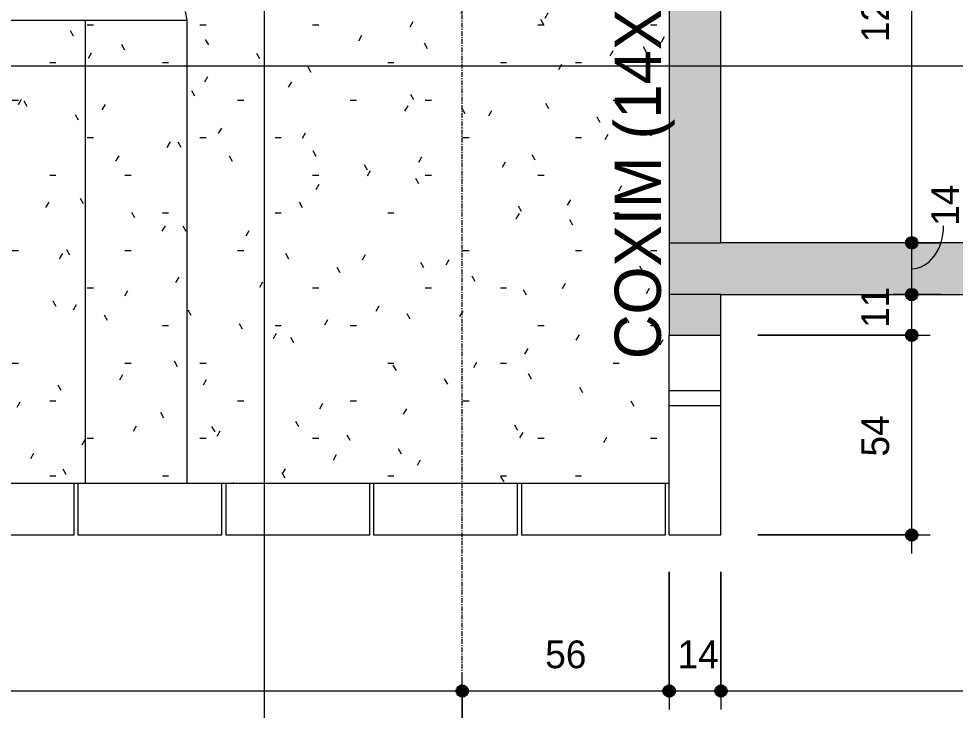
# Model space of a CAD drawing. Header units: centimetres. Extents: x 170 to 15941, y -2277 to 8860.
# Drawn here: x 7384.5 to 7637.9, y -622.2 to -435.2 of the extents above; entities that cross this region are included whole.
import ezdxf

# ---------------------------------------------------------------- set-up
doc = ezdxf.new("R2010")
doc.units = ezdxf.units.CM
doc.linetypes.add('Linha de eixo', pattern=[2.2225, 1.27, -0.3175, 0.3175, -0.3175])
doc.linetypes.add('Projeção', pattern=[0.396875, 0.238125, -0.15875])
for name, color, linetype, lineweight, true_color in [('A-ANNO-DIMS-1', 1, 'Continuous', 9, 0xff0000), ('A-DETL-GENF-1', 8, 'Continuous', 9, 0x808080), ('A-DETL-GENF-2', 9, 'Continuous', 9, 0xc0c0c0)]:
    doc.layers.add(name, color=color, linetype=linetype, lineweight=lineweight, true_color=true_color)
for name, color, linetype, lineweight in [('A-ANNO-DIMS-50', 7, 'Continuous', 9), ('A-DETL-THIN', 7, 'Continuous', 9), ('G-ANNO-SYMB', 7, 'Continuous', 9), ('G-ANNO-TEXT', 7, 'Continuous', 9), ('S-BEAM', 7, 'Continuous', 9), ('S-BEAM-1', 7, 'Continuous', 13), ('S-GRID-1', 7, 'Linha de eixo', 9), ('S-STRS', 7, 'Continuous', 9), ('S-STRS-1', 7, 'Projeção', 9)]:
    doc.layers.add(name, color=color, linetype=linetype, lineweight=lineweight)
doc.styles.add('Bahnschrift_2', font='', dxfattribs={"height": 12.5})
doc.styles.add('Bahnschrift_7', font='', dxfattribs={"height": 7.5})
doc.styles.get('Bahnschrift_2').set_extended_font_data('Bahnschrift')
doc.styles.get('Bahnschrift_7').set_extended_font_data('Bahnschrift')
doc.dimstyles.new('COTA_LINEAR', dxfattribs={"dimscale": 30.48, "dimtxt": 8.33133, "dimasz": 0.393701, "dimexe": 0.164042, "dimexo": 0.328084, "dimgap": 0.131234, "dimtad": 1, "dimdec": 0, "dimzin": 0, "dimdsep": 46, "dimtxsty": 'Bahnschrift_7', "dimblk1": 'DOTSMALL', "dimblk2": 'DOTSMALL', "dimsah": 1, "dimcen": 0.09, "dimdle": 0.164042, "dimazin": 0, "dimtfac": 1, "dimtdec": 4, "dimtix": 1, "dimtmove": 0, "dimatfit": 3, "dimfxl": 1, "dimtvp": 1, "dimtolj": 1, "dimtzin": 0, "dimarcsym": 2})
doc.dimstyles.new('COTA_LINEAR_1', dxfattribs={"dimscale": 30.48, "dimtxt": 8.33133, "dimasz": 0.393701, "dimexe": 0.164042, "dimexo": 0.328084, "dimgap": 0.131234, "dimtad": 1, "dimdec": 0, "dimzin": 0, "dimdsep": 46, "dimtxsty": 'Bahnschrift_7', "dimblk1": 'DOTSMALL', "dimblk2": 'DOTSMALL', "dimsah": 1, "dimcen": 0.09, "dimdle": 0.164042, "dimazin": 0, "dimtfac": 1, "dimtdec": 4, "dimtix": 1, "dimtmove": 1, "dimatfit": 3, "dimfxl": 1, "dimtvp": 1, "dimtolj": 1, "dimtzin": 0, "dimarcsym": 2})
pattern_1 = [(0, (7138.892, 0), (40.64, 10.16), [1.676, -28.804, 1.676, -28.804, -162.56]), (0, (7138.892, 0), (40.64, 10.16), [-60.96, 1.676, -59.284, 1.676, -28.804, -71.12]), (0, (7138.892, 0), (40.64, 10.16), [-152.4, 1.676, -18.644, 1.676, -49.124]), (120, (7154.132, 5.08), (-29.11882, 30.11527), [1.676, -28.804, 1.676, -28.804, -162.56]), (120, (7154.132, 5.08), (-29.11882, 30.11527), [-60.96, 1.676, -59.284, 1.676, -28.804, -71.12]), (120, (7154.132, 5.08), (-29.11882, 30.11527), [-152.4, 1.676, -18.644, 1.676, -49.124]), (240, (7159.212, 25.4), (-11.52118, -40.27527), [1.676, -28.804, 1.676, -28.804, -162.56]), (240, (7159.212, 25.4), (-11.52118, -40.27527), [-60.96, 1.676, -59.284, 1.676, -28.804, -71.12]), (240, (7159.212, 25.4), (-11.52118, -40.27527), [-152.4, 1.676, -18.644, 1.676, -49.124])]

# ---------------------------------------------------------------- blocks, each defined once
blk = doc.blocks.new('LEONE - BLOCO CANALETA 14X39X2 - LEONE - BLOCO CANALETA 14X39X19-2679375-FORMA DA COBERTURA')
at = {"layer": 'S-BEAM-1'}
for p, q in [((-19.5, 7), (19.5, 7)), ((-19.5, 7), (-19.5, -7)), ((19.5, -7), (19.5, 7)), ((-19.5, -7), (19.5, -7))]:
    blk.add_line(p, q, dxfattribs=at)
blk = doc.blocks.new('LEONE - BLOCO CANALETA 14X19X19 - LEONE - BLOCO CANALETA 14X19X19-V17-FORMA DA COBERTURA')
at = {"layer": 'S-BEAM-1'}
for p, q in [((-9.5, 7), (9.5, 7)), ((-9.5, 7), (-9.5, -7)), ((-9.5, -7), (9.5, -7))]:
    blk.add_line(p, q, dxfattribs=at)
blk = doc.blocks.new('DIMBLOCK46-FORMA DA COBERTURA')
at = {"layer": 'A-ANNO-DIMS-50', "lineweight": 35, "true_color": 0xff0000}
h = blk.add_hatch(color=1, dxfattribs=at)
edge = h.paths.add_edge_path()
edge.add_arc((7239.52, -616.94), 1.5, 0, 360)
h = blk.add_hatch(color=1, dxfattribs=at)
edge = h.paths.add_edge_path()
edge.add_arc((7504.52, -616.94), 1.5, 0, 360)
at = {"layer": 'A-ANNO-DIMS-50', "color": 1, "true_color": 0xff0000}
for p, q in [((7239.52, -584.76), (7239.52, -621.94)), ((7239.52, -616.94), (7239.52, -584.76)), ((7504.52, -624.82), (7504.52, -611.94)), ((7239.52, -616.94), (7504.52, -616.94)), ((7504.52, -616.94), (7504.52, -624.82))]:
    blk.add_line(p, q, dxfattribs=at)
at = {"layer": 'A-ANNO-DIMS-50', "color": 1, "lineweight": 35, "true_color": 0xff0000}
for centre in [(7239.52, -616.94), (7504.52, -616.94)]:
    blk.add_circle(centre, 1.5, dxfattribs=at)
at = {"layer": 'A-ANNO-DIMS-50', "color": 0, "insert": (7363.75, -603.29), "char_height": 7.5, "width": 19.8437, "attachment_point": 1, "line_spacing_factor": 1.009858, "style": 'Bahnschrift_7'}
blk.add_mtext('265', dxfattribs=at)
blk = doc.blocks.new('_DotSmall')
at = {"color": 0, "linetype": 'ByBlock', "const_width": 0.5}
blk.add_lwpolyline([(-0.0625, 0, 1), (0.0625, 0, 1)], format="xyb", close=True, dxfattribs=at)
blk = doc.blocks.new('DIMBLOCK47-FORMA DA COBERTURA')
at = {"layer": 'A-ANNO-DIMS-50', "lineweight": 35, "true_color": 0xff0000}
h = blk.add_hatch(color=1, dxfattribs=at)
edge = h.paths.add_edge_path()
edge.add_arc((7504.52, -616.94), 1.5, 0, 360)
h = blk.add_hatch(color=1, dxfattribs=at)
edge = h.paths.add_edge_path()
edge.add_arc((7560.52, -616.94), 1.5, 0, 360)
at = {"layer": 'A-ANNO-DIMS-50', "color": 1, "true_color": 0xff0000}
for p, q in [((7560.52, -584.76), (7560.52, -621.94)), ((7560.52, -616.94), (7560.52, -584.76)), ((7504.52, -624.82), (7504.52, -611.94)), ((7504.52, -616.94), (7560.52, -616.94)), ((7504.52, -616.94), (7504.52, -624.82))]:
    blk.add_line(p, q, dxfattribs=at)
at = {"layer": 'A-ANNO-DIMS-50', "color": 1, "lineweight": 35, "true_color": 0xff0000}
for centre in [(7504.52, -616.94), (7560.52, -616.94)]:
    blk.add_circle(centre, 1.5, dxfattribs=at)
at = {"layer": 'A-ANNO-DIMS-50', "color": 0, "insert": (7526.97, -603.29), "char_height": 7.5, "width": 13.3301, "attachment_point": 1, "line_spacing_factor": 1.009858, "style": 'Bahnschrift_7'}
blk.add_mtext('56', dxfattribs=at)
blk = doc.blocks.new('DIMBLOCK48-FORMA DA COBERTURA')
at = {"layer": 'A-ANNO-DIMS-50', "lineweight": 35, "true_color": 0xff0000}
h = blk.add_hatch(color=1, dxfattribs=at)
edge = h.paths.add_edge_path()
edge.add_arc((7560.52, -616.94), 1.5, 0, 360)
h = blk.add_hatch(color=1, dxfattribs=at)
edge = h.paths.add_edge_path()
edge.add_arc((7574.52, -616.94), 1.5, 0, 360)
at = {"layer": 'A-ANNO-DIMS-50', "color": 1, "true_color": 0xff0000}
for p, q in [((7560.52, -584.76), (7560.52, -621.94)), ((7560.52, -616.94), (7560.52, -584.76)), ((7574.52, -584.76), (7574.52, -621.94)), ((7574.52, -616.94), (7574.52, -584.76)), ((7560.52, -616.94), (7574.52, -616.94))]:
    blk.add_line(p, q, dxfattribs=at)
at = {"layer": 'A-ANNO-DIMS-50', "color": 1, "lineweight": 35, "true_color": 0xff0000}
for centre in [(7560.52, -616.94), (7574.52, -616.94)]:
    blk.add_circle(centre, 1.5, dxfattribs=at)
at = {"layer": 'A-ANNO-DIMS-50', "color": 0, "insert": (7562.79, -603.29), "char_height": 7.5, "width": 11.3609, "attachment_point": 1, "line_spacing_factor": 1.009858, "style": 'Bahnschrift_7'}
blk.add_mtext('14', dxfattribs=at)
blk = doc.blocks.new('DIMBLOCK49-FORMA DA COBERTURA')
at = {"layer": 'A-ANNO-DIMS-50', "lineweight": 35, "true_color": 0xff0000}
h = blk.add_hatch(color=1, dxfattribs=at)
edge = h.paths.add_edge_path()
edge.add_arc((7574.52, -616.94), 1.5, 0, 360)
h = blk.add_hatch(color=1, dxfattribs=at)
edge = h.paths.add_edge_path()
edge.add_arc((7985.52, -616.94), 1.5, 0, 360)
at = {"layer": 'A-ANNO-DIMS-50', "color": 1, "true_color": 0xff0000}
for p, q in [((7985.52, -504.76), (7985.52, -621.94)), ((7985.52, -616.94), (7985.52, -504.76)), ((7574.52, -584.76), (7574.52, -621.94)), ((7574.52, -616.94), (7574.52, -584.76)), ((7574.52, -616.94), (7985.52, -616.94))]:
    blk.add_line(p, q, dxfattribs=at)
at = {"layer": 'A-ANNO-DIMS-50', "color": 1, "lineweight": 35, "true_color": 0xff0000}
for centre in [(7574.52, -616.94), (7985.52, -616.94)]:
    blk.add_circle(centre, 1.5, dxfattribs=at)
at = {"layer": 'A-ANNO-DIMS-50', "color": 0, "insert": (7773.52, -603.29), "char_height": 7.5, "width": 15.6023, "attachment_point": 1, "line_spacing_factor": 1.009858, "style": 'Bahnschrift_7'}
blk.add_mtext('411', dxfattribs=at)
blk = doc.blocks.new('DIMBLOCK55-FORMA DA COBERTURA')
at = {"layer": 'A-ANNO-DIMS-50', "lineweight": 35, "true_color": 0xff0000}
h = blk.add_hatch(color=1, dxfattribs=at)
edge = h.paths.add_edge_path()
edge.add_arc((7504.52, -666.94), 1.5, 0, 360)
h = blk.add_hatch(color=1, dxfattribs=at)
edge = h.paths.add_edge_path()
edge.add_arc((8329.52, -666.94), 1.5, 0, 360)
at = {"layer": 'A-ANNO-DIMS-50', "color": 1, "true_color": 0xff0000}
for p, q in [((8329.52, -519.76), (8329.52, -671.94)), ((8329.52, -666.94), (8329.52, -519.76)), ((7504.52, -674.82), (7504.52, -661.94)), ((7504.52, -666.94), (8334.52, -666.94)), ((7504.52, -666.94), (7504.52, -674.82))]:
    blk.add_line(p, q, dxfattribs=at)
at = {"layer": 'A-ANNO-DIMS-50', "color": 1, "lineweight": 35, "true_color": 0xff0000}
for centre in [(7504.52, -666.94), (8329.52, -666.94)]:
    blk.add_circle(centre, 1.5, dxfattribs=at)
at = {"layer": 'A-ANNO-DIMS-50', "color": 0, "insert": (7908.5, -653.29), "char_height": 7.5, "width": 20.4496, "attachment_point": 1, "line_spacing_factor": 1.009858, "style": 'Bahnschrift_7'}
blk.add_mtext('825', dxfattribs=at)
blk = doc.blocks.new('DIMBLOCK238-FORMA DA COBERTURA')
at = {"layer": 'A-ANNO-DIMS-50', "lineweight": 35, "true_color": 0xff0000}
h = blk.add_hatch(color=1, dxfattribs=at)
edge = h.paths.add_edge_path()
edge.add_arc((7626.16, -520.76), 1.5, 0, 360)
h = blk.add_hatch(color=1, dxfattribs=at)
edge = h.paths.add_edge_path()
edge.add_arc((7626.16, -574.76), 1.5, 0, 360)
at = {"layer": 'A-ANNO-DIMS-50', "color": 1, "true_color": 0xff0000}
for p, q in [((7584.52, -520.76), (7631.16, -520.76)), ((7626.16, -520.76), (7584.52, -520.76)), ((7626.16, -579.76), (7626.16, -520.76)), ((7584.52, -574.76), (7631.16, -574.76)), ((7626.16, -574.76), (7584.52, -574.76))]:
    blk.add_line(p, q, dxfattribs=at)
at = {"layer": 'A-ANNO-DIMS-50', "color": 1, "lineweight": 35, "true_color": 0xff0000}
for centre in [(7626.16, -520.76), (7626.16, -574.76)]:
    blk.add_circle(centre, 1.5, dxfattribs=at)
at = {"layer": 'A-ANNO-DIMS-50', "color": 0, "insert": (7612.51, -553.56), "char_height": 7.5, "width": 13.936, "attachment_point": 1, "rotation": 90, "line_spacing_factor": 1.009858, "style": 'Bahnschrift_7'}
blk.add_mtext('54', dxfattribs=at)
blk = doc.blocks.new('DIMBLOCK239-FORMA DA COBERTURA')
at = {"layer": 'A-ANNO-DIMS-50', "lineweight": 35, "true_color": 0xff0000}
h = blk.add_hatch(color=1, dxfattribs=at)
edge = h.paths.add_edge_path()
edge.add_arc((7626.16, -509.76), 1.5, 0, 360)
h = blk.add_hatch(color=1, dxfattribs=at)
edge = h.paths.add_edge_path()
edge.add_arc((7626.16, -520.76), 1.5, 0, 360)
at = {"layer": 'A-ANNO-DIMS-50', "color": 1, "true_color": 0xff0000}
for p, q in [((7634.04, -509.76), (7621.16, -509.76)), ((7626.16, -520.76), (7626.16, -509.76)), ((7626.16, -509.76), (7634.04, -509.76)), ((7584.52, -520.76), (7631.16, -520.76)), ((7626.16, -520.76), (7584.52, -520.76))]:
    blk.add_line(p, q, dxfattribs=at)
at = {"layer": 'A-ANNO-DIMS-50', "color": 1, "lineweight": 35, "true_color": 0xff0000}
for centre in [(7626.16, -509.76), (7626.16, -520.76)]:
    blk.add_circle(centre, 1.5, dxfattribs=at)
at = {"layer": 'A-ANNO-DIMS-50', "color": 0, "insert": (7612.51, -518.79), "char_height": 7.5, "width": 8.4828, "attachment_point": 1, "rotation": 90, "line_spacing_factor": 1.009858, "style": 'Bahnschrift_7'}
blk.add_mtext('11', dxfattribs=at)
blk = doc.blocks.new('DIMBLOCK240-FORMA DA COBERTURA')
at = {"layer": 'A-ANNO-DIMS-50', "lineweight": 35, "true_color": 0xff0000}
h = blk.add_hatch(color=1, dxfattribs=at)
edge = h.paths.add_edge_path()
edge.add_arc((7626.16, -495.76), 1.5, 0, 360)
h = blk.add_hatch(color=1, dxfattribs=at)
edge = h.paths.add_edge_path()
edge.add_arc((7626.16, -509.76), 1.5, 0, 360)
at = {"layer": 'A-ANNO-DIMS-50', "color": 1, "true_color": 0xff0000}
for p, q in [((7634.04, -495.76), (7621.16, -495.76)), ((7626.16, -509.76), (7626.16, -495.76)), ((7626.16, -495.76), (7634.04, -495.76)), ((7634.04, -509.76), (7621.16, -509.76)), ((7626.16, -509.76), (7634.04, -509.76))]:
    blk.add_line(p, q, dxfattribs=at)
at = {"layer": 'A-ANNO-DIMS-50', "color": 1, "lineweight": 35, "true_color": 0xff0000}
for centre in [(7626.16, -495.76), (7626.16, -509.76)]:
    blk.add_circle(centre, 1.5, dxfattribs=at)
at = {"layer": 'A-ANNO-DIMS-50', "color": 1, "true_color": 0xff0000}
blk.add_ellipse((7626.16, -491.15), major_axis=(0, 11.61), ratio=0.740496, start_param=3.141593, end_param=4.712389, dxfattribs=at)
at = {"layer": 'A-ANNO-DIMS-50', "color": 0, "insert": (7631.42, -491.15), "char_height": 7.5, "width": 11.3609, "attachment_point": 1, "rotation": 90, "line_spacing_factor": 1.009858, "style": 'Bahnschrift_7'}
blk.add_mtext('14', dxfattribs=at)
blk = doc.blocks.new('DIMBLOCK241-FORMA DA COBERTURA')
at = {"layer": 'A-ANNO-DIMS-50', "lineweight": 35, "true_color": 0xff0000}
h = blk.add_hatch(color=1, dxfattribs=at)
edge = h.paths.add_edge_path()
edge.add_arc((7626.16, -374.76), 1.5, 0, 360)
h = blk.add_hatch(color=1, dxfattribs=at)
edge = h.paths.add_edge_path()
edge.add_arc((7626.16, -495.76), 1.5, 0, 360)
at = {"layer": 'A-ANNO-DIMS-50', "color": 1, "true_color": 0xff0000}
for p, q in [((7634.04, -374.76), (7621.16, -374.76)), ((7626.16, -495.76), (7626.16, -374.76)), ((7626.16, -374.76), (7634.04, -374.76)), ((7634.04, -495.76), (7621.16, -495.76)), ((7626.16, -495.76), (7634.04, -495.76))]:
    blk.add_line(p, q, dxfattribs=at)
at = {"layer": 'A-ANNO-DIMS-50', "color": 1, "lineweight": 35, "true_color": 0xff0000}
for centre in [(7626.16, -374.76), (7626.16, -495.76)]:
    blk.add_circle(centre, 1.5, dxfattribs=at)
at = {"layer": 'A-ANNO-DIMS-50', "color": 0, "insert": (7612.51, -441.5), "char_height": 7.5, "width": 14.9964, "attachment_point": 1, "rotation": 90, "line_spacing_factor": 1.009858, "style": 'Bahnschrift_7'}
blk.add_mtext('121', dxfattribs=at)

msp = doc.modelspace()

# ---------------------------------------------------------------- hatches: boundary and pattern name
at = {"layer": 'A-DETL-GENF-1'}
h = msp.add_hatch(color=256, dxfattribs=at)
h.paths.add_polyline_path([(7806.91, -509.76), (7999.52, -509.76), (7999.52, -495.76), (7560.52, -495.76), (7560.52, -509.76), (7574.52, -509.76)])
h.paths.add_polyline_path([(6130.52, -509.76), (6984.52, -509.76), (6984.52, -495.76), (6130.52, -495.76)])
h.paths.add_polyline_path([(6970.52, -374.76), (6984.52, -374.76), (6984.52, -360.76), (6130.52, -360.76), (6130.52, -374.76), (6569.52, -374.76)])
h.paths.add_polyline_path([(7806.91, -374.76), (7999.52, -374.76), (7999.52, -360.76), (7560.52, -360.76), (7560.52, -374.76), (7574.52, -374.76)])
h.paths.add_polyline_path([(7574.52, -295.76), (7574.52, -281.76), (7225.52, -281.76), (7225.52, -295.76), (7560.52, -295.76)])
h.paths.add_polyline_path([(7574.52, 25.24), (7574.52, 39.24), (7365.52, 39.24), (7365.52, 25.24), (7370.52, 25.24)])
h.paths.add_polyline_path([(7560.52, 655.24), (7999.52, 655.24), (7999.52, 669.24), (7560.52, 669.24)])
h.paths.add_polyline_path([(6144.52, 655.24), (6994.52, 655.24), (6994.52, 669.24), (6130.52, 669.24), (6130.52, 655.24)])
h.paths.add_polyline_path([(7985.52, 790.24), (7999.52, 790.24), (7999.52, 804.24), (7560.52, 804.24), (7560.52, 790.24), (7806.91, 790.24)])
h.paths.add_polyline_path([(6130.52, 790.24), (6994.52, 790.24), (6994.52, 804.24), (6130.52, 804.24)])
at = {"layer": 'A-DETL-GENF-2'}
h = msp.add_hatch(color=256, dxfattribs=at)
h.paths.add_polyline_path([(7560.52, -520.76), (7574.52, -520.76), (7574.52, -509.76), (7560.52, -509.76)])
h.paths.add_polyline_path([(6984.52, -495.76), (6984.52, -454.76), (6970.52, -454.76), (6970.52, -495.76)])
h.paths.add_polyline_path([(6144.52, -495.76), (6144.52, -454.76), (6130.52, -454.76), (6130.52, -495.76)])
h.paths.add_polyline_path([(7574.52, -495.76), (7574.52, -374.76), (7560.52, -374.76), (7560.52, -495.76)])
h.paths.add_polyline_path([(7999.52, -495.76), (7999.52, -454.76), (7985.52, -454.76), (7985.52, -495.76)])
h.paths.add_polyline_path([(6984.52, -395.76), (6984.52, -374.76), (6970.52, -374.76), (6970.52, -395.76)])
h.paths.add_polyline_path([(6130.52, -395.76), (6144.52, -395.76), (6144.52, -374.76), (6130.52, -374.76)])
h.paths.add_polyline_path([(7985.52, -395.76), (7999.52, -395.76), (7999.52, -374.76), (7985.52, -374.76)])
h.paths.add_polyline_path([(6130.52, -360.76), (6144.52, -360.76), (6144.52, -339.76), (6130.52, -339.76)])
h.paths.add_polyline_path([(6970.52, -360.76), (6984.52, -360.76), (6984.52, -339.76), (6970.52, -339.76)])
h.paths.add_polyline_path([(7999.52, -360.76), (7999.52, -339.73), (7985.52, -339.73), (7985.52, -360.76)])
h.paths.add_polyline_path([(7560.52, -360.76), (7574.52, -360.76), (7574.52, -295.76), (7560.52, -295.76), (7560.52, -357.84)])
h.paths.add_polyline_path([(7225.52, -315.26), (7239.52, -315.26), (7239.52, -295.76), (7225.52, -295.76), (7225.52, -304.87)])
h.paths.add_polyline_path([(7239.52, -281.76), (7239.52, -235.76), (7225.52, -235.76), (7225.52, -281.76)])
h.paths.add_polyline_path([(7560.52, -281.76), (7574.52, -281.76), (7574.52, -254.76), (7560.52, -254.76)])
h.paths.add_polyline_path([(6130.52, 634.24), (6144.52, 634.24), (6144.52, 655.24), (6130.52, 655.24)])
h.paths.add_polyline_path([(6994.52, 634.24), (6994.52, 655.24), (6980.52, 655.24), (6980.52, 634.24)])
h.paths.add_polyline_path([(6980.52, 669.24), (6994.52, 669.24), (6994.52, 690.24), (6980.52, 690.24)])
h.paths.add_polyline_path([(6130.52, 669.24), (6144.52, 669.24), (6144.52, 690.24), (6130.52, 690.24)])
h.paths.add_polyline_path([(6144.52, 749.24), (6144.52, 790.24), (6130.52, 790.24), (6130.52, 749.24)])
h.paths.add_polyline_path([(6994.52, 749.24), (6994.52, 790.24), (6980.52, 790.24), (6980.52, 749.24)])
h.paths.add_polyline_path([(7574.52, 749.24), (7574.52, 790.24), (7560.52, 790.24), (7560.52, 749.24)])
h.paths.add_polyline_path([(7999.52, 749.24), (7999.52, 790.24), (7985.52, 790.24), (7985.52, 749.24)])
at = {"layer": 'S-STRS'}
h = msp.add_hatch(dxfattribs=at)
h.set_pattern_fill('FP_1', color=256, style=0, pattern_type=2)
h.set_pattern_definition(pattern_1)
h.paths.add_polyline_path([(7434.85, -560.76), (7560.52, -560.76), (7560.52, -433.26), (7429.52, -433.26), (7430.02, -435.6), (7430.02, -560.76)])
h = msp.add_hatch(dxfattribs=at)
h.set_pattern_fill('FP_2', color=256, style=0, pattern_type=2)
h.set_pattern_definition(pattern_1)
h.paths.add_polyline_path([(7402.52, -560.76), (7402.52, -435.6), (7375.02, -435.6), (7375.02, -560.76)])
h = msp.add_hatch(dxfattribs=at)
h.set_pattern_fill('FP_2', color=256, style=0, pattern_type=2)
h.set_pattern_definition(pattern_1)
h.paths.add_polyline_path([(7430.02, -560.76), (7430.02, -435.6), (7402.52, -435.6), (7402.52, -560.76), (7429.52, -560.76)])

# ---------------------------------------------------------------- linework, layer by layer
at = {"layer": 'A-DETL-THIN'}
for p, q in [((7560.52, -374.76), (7560.52, -495.76)), ((7574.52, -495.76), (7574.52, -374.76)), ((7560.52, -495.76), (7560.52, -509.76)), ((7560.52, -495.76), (7574.52, -495.76)), ((7985.52, -495.76), (7574.52, -495.76)), ((7574.52, -509.76), (7560.52, -509.76)), ((7560.52, -509.76), (7560.52, -520.76)), ((7574.52, -509.76), (7999.52, -509.76)), ((7574.52, -520.76), (7574.52, -509.76)), ((7560.52, -520.76), (7574.52, -520.76))]:
    msp.add_line(p, q, dxfattribs=at)
at = {"layer": 'G-ANNO-SYMB'}
for p, q in [((7450.96, 926.52), (7450.96, -740.24)), ((5630.55, -447.87), (8477.32, -447.87))]:
    msp.add_line(p, q, dxfattribs=at)
at = {"layer": 'S-GRID-1'}
msp.add_line((7504.52, -679.8), (7504.52, 927.57), dxfattribs=at)
at = {"layer": 'S-STRS'}
for p, q in [((7429.52, -433.26), (7430.02, -435.6)), ((7375.02, -435.6), (7402.52, -435.6)), ((7402.52, -435.6), (7430.02, -435.6)), ((7402.52, -435.6), (7402.52, -560.76)), ((7430.02, -435.6), (7430.02, -560.76)), ((7560.52, -560.76), (7560.52, -520.76)), ((7375.02, -560.76), (7402.52, -560.76)), ((7402.52, -560.76), (7430.02, -560.76)), ((7430.02, -560.76), (7560.52, -560.76))]:
    msp.add_line(p, q, dxfattribs=at)
at = {"layer": 'S-STRS-1'}
for p, q in [((7402.52, -435.6), (7402.52, -560.76)), ((7430.02, -435.6), (7430.02, -560.76))]:
    msp.add_line(p, q, dxfattribs=at)

# ---------------------------------------------------------------- block references
at = {"layer": 'S-BEAM'}
for name, p, rotation in [('LEONE - BLOCO CANALETA 14X19X19 - LEONE - BLOCO CANALETA 14X19X19-V17-FORMA DA COBERTURA', (7567.52, -530.26), 89.9999999999999), ('LEONE - BLOCO CANALETA 14X39X2 - LEONE - BLOCO CANALETA 14X39X19-2679375-FORMA DA COBERTURA', (7567.52, -555.26), 89.99999999999949)]:
    msp.add_blockref(name, p, dxfattribs=dict(at, rotation=rotation))
for p in [(7380.02, -567.76), (7420.02, -567.76), (7460.02, -567.76), (7500.02, -567.76), (7540.02, -567.76)]:
    msp.add_blockref('LEONE - BLOCO CANALETA 14X39X2 - LEONE - BLOCO CANALETA 14X39X19-2679375-FORMA DA COBERTURA', p, dxfattribs=at)

# ---------------------------------------------------------------- texts
at = {"layer": 'G-ANNO-TEXT', "insert": (7545.77, -527.24), "char_height": 12.5, "width": 135.886, "attachment_point": 1, "rotation": 90, "style": 'Bahnschrift_2'}
msp.add_mtext('COXIM (14X50)', dxfattribs=at)

# ---------------------------------------------------------------- dimensions: what is measured, and where the dimension line sits
at = {"layer": 'A-ANNO-DIMS-1'}
for base, p1, p2, override, picture, middle in [((7626.16, -374.76), (7624.04, -495.76), (7624.04, -374.76), {"dimpost": '<>', "dimfxl": 121}, 'DIMBLOCK241-FORMA DA COBERTURA', (7618.37, -435.26)), ((7626.16, -509.76), (7574.52, -520.76), (7624.04, -509.76), {"dimpost": '<>', "dimfxl": 50.721655}, 'DIMBLOCK239-FORMA DA COBERTURA', (7618.41, -515.26)), ((7626.16, -520.76), (7574.52, -574.76), (7574.52, -520.76), {"dimpost": '<>', "dimfxl": 54}, 'DIMBLOCK238-FORMA DA COBERTURA', (7618.37, -547.76))]:
    dim = msp.add_linear_dim(base=base, p1=p1, p2=p2, angle=90, dimstyle='COTA_LINEAR', override=override, dxfattribs=at)
    dim.commit()
    dim.dimension.update_dxf_attribs({"geometry": picture, "text_midpoint": middle})
dim = msp.add_linear_dim(base=(7626.16, -495.76), p1=(7624.04, -509.76), p2=(7624.04, -495.76), angle=90, dimstyle='COTA_LINEAR_1', override={"dimpost": '<>', "dimfxl": 14}, dxfattribs=at)
dim.commit()
dim.dimension.update_dxf_attribs({"geometry": 'DIMBLOCK240-FORMA DA COBERTURA', "text_midpoint": (7636.42, -485.47), "dimtype": 160, "text_rotation": 90})
for base, p1, p2, override, picture, middle in [((7985.52, -616.94), (7574.52, -574.76), (7985.52, -494.76), {"dimpost": '<>', "dimfxl": 418.713506}, 'DIMBLOCK49-FORMA DA COBERTURA', (7780.02, -609.19)), ((8329.52, -666.94), (7504.52, -664.82), (8329.52, -509.76), {"dimpost": '<>', "dimfxl": 839.445763}, 'DIMBLOCK55-FORMA DA COBERTURA', (7917.02, -659.11)), ((7504.52, -616.94), (7239.52, -574.76), (7504.52, -614.82), {"dimpost": '<>', "dimfxl": 268.01111}, 'DIMBLOCK46-FORMA DA COBERTURA', (7372.02, -609.11)), ((7560.52, -616.94), (7504.52, -614.82), (7560.52, -574.76), {"dimpost": '<>', "dimfxl": 68.854593}, 'DIMBLOCK47-FORMA DA COBERTURA', (7532.52, -609.15)), ((7574.52, -616.94), (7560.52, -574.76), (7574.52, -574.76), {"dimpost": '<>', "dimfxl": 14}, 'DIMBLOCK48-FORMA DA COBERTURA', (7567.52, -609.19))]:
    dim = msp.add_linear_dim(base=base, p1=p1, p2=p2, dimstyle='COTA_LINEAR', override=override, dxfattribs=at)
    dim.commit()
    dim.dimension.update_dxf_attribs({"geometry": picture, "text_midpoint": middle})

doc.saveas('drawing.dxf')
